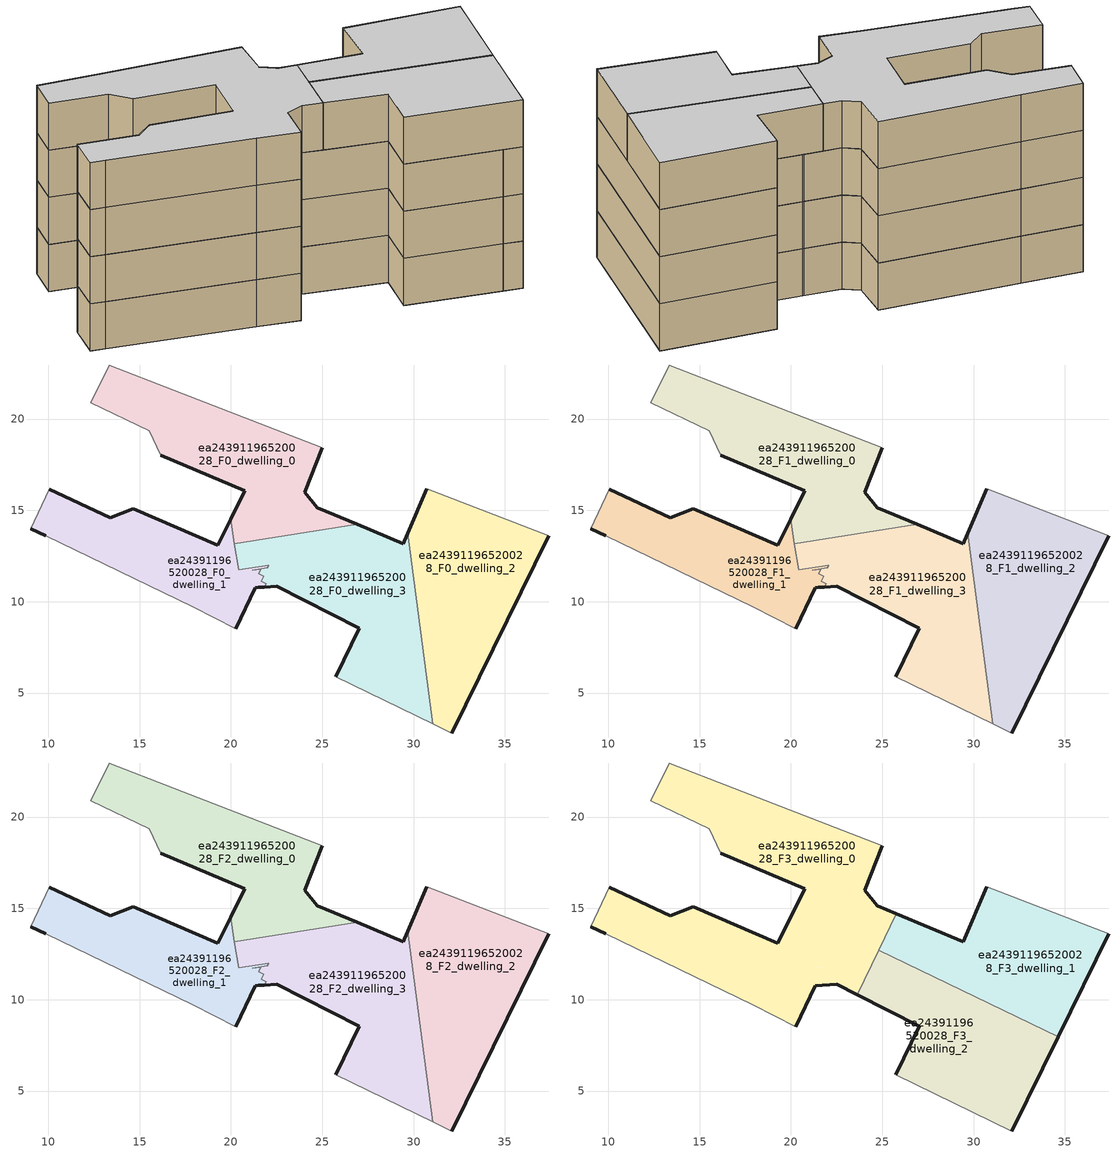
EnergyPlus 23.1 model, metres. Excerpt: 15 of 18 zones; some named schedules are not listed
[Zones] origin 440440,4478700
ea24391196520028_F0_dwelling_0
 floor ground (EU_floor_Construction): 26.91,14.24 24.73,15.16 24.04,16.01 25,18.44 16.88,21.57 13.35,22.96 12.32,20.91 15.52,19.37 16.16,18.01 20.76,16.08 19.98,14.5 20.19,13.18 z0
 wall outside (EU_wall_Construction): 19.98,14.5 20.76,16.08 16.16,18.01 / 25,18.44 24.04,16.01 24.73,15.16 26.91,14.24 z0:3
 wall adiabatic (EU_wall_Construction): 16.16,18.01 15.52,19.37 12.32,20.91 13.35,22.96 16.88,21.57 25,18.44 z0:3
 wall to ea24391196520028_F0_dwelling_3 (EU_wall_Construction): 26.91,14.24 20.19,13.18 z0:3
 wall to ea24391196520028_F0_dwelling_1 (EU_wall_Construction): 20.19,13.18 19.98,14.5 z0:3
ea24391196520028_F0_dwelling_1
 floor ground (EU_floor_Construction): 20.26,8.53 21.32,10.77 21.49,10.78 21.75,10.8 21.84,10.8 21.93,10.99 21.66,11.12 21.79,11.4 21.52,11.53 21.64,11.79 21.17,11.71 22,11.85 22.08,12.01 20.42,11.75 19.98,14.5 19.29,13.09 14.65,15.08 13.38,14.6 10.06,16.16 9.05,14 9.86,13.6 17.9,9.72 z0
 wall outside (EU_wall_Construction): 21.84,10.8 21.75,10.8 21.49,10.78 21.32,10.77 20.26,8.53 / 9.86,13.6 9.05,14 / 10.06,16.16 13.38,14.6 14.65,15.08 19.29,13.09 19.98,14.5 z0:3
 wall adiabatic (EU_wall_Construction): 20.26,8.53 17.9,9.72 9.86,13.6 / 9.05,14 10.06,16.16 z0:3
 wall to ea24391196520028_F0_dwelling_3 (EU_wall_Construction): 20.19,13.18 20.42,11.75 22.08,12.01 22,11.85 21.17,11.71 21.64,11.79 21.52,11.53 21.79,11.4 21.66,11.12 21.93,10.99 21.84,10.8 z0:3
ea24391196520028_F0_dwelling_2
 floor ground (EU_floor_Construction): 32.11,2.81 37.4,13.6 30.74,16.2 29.68,13.75 31.06,3.32 z0
 wall outside (EU_wall_Construction): 37.4,13.6 32.11,2.81 / 29.68,13.75 30.74,16.2 z0:3
 wall adiabatic (EU_wall_Construction): 30.74,16.2 37.4,13.6 / 32.11,2.81 31.06,3.32 z0:3
 wall to ea24391196520028_F0_dwelling_3 (EU_wall_Construction): 31.06,3.32 29.68,13.75 z0:3
ea24391196520028_F0_dwelling_3
 floor ground (EU_floor_Construction): 31.06,3.32 29.68,13.75 29.49,13.3 29.43,13.17 26.91,14.24 20.19,13.18 20.42,11.75 22.08,12.01 22,11.85 21.17,11.71 21.64,11.79 21.52,11.53 21.79,11.4 21.66,11.12 21.93,10.99 21.84,10.8 22.51,10.86 27.04,8.53 25.73,5.9 z0
 wall outside (EU_wall_Construction): 26.91,14.24 29.43,13.17 29.49,13.3 29.68,13.75 / 25.73,5.9 27.04,8.53 22.51,10.86 21.84,10.8 z0:3
 wall adiabatic (EU_wall_Construction): 31.06,3.32 25.73,5.9 z0:3
ea24391196520028_F1_dwelling_0
 floor to ea24391196520028_F0_dwelling_0 (EU_floor_Construction): 26.91,14.24 24.73,15.16 24.04,16.01 25,18.44 16.88,21.57 13.35,22.96 12.32,20.91 15.52,19.37 16.16,18.01 20.76,16.08 19.98,14.5 20.19,13.18 z3
 wall outside (EU_wall_Construction): 19.98,14.5 20.76,16.08 16.16,18.01 / 25,18.44 24.04,16.01 24.73,15.16 26.91,14.24 z3:6
 wall adiabatic (EU_wall_Construction): 16.16,18.01 15.52,19.37 12.32,20.91 13.35,22.96 16.88,21.57 25,18.44 z3:6
 wall to ea24391196520028_F1_dwelling_3 (EU_wall_Construction): 26.91,14.24 20.19,13.18 z3:6
 wall to ea24391196520028_F1_dwelling_1 (EU_wall_Construction): 20.19,13.18 19.98,14.5 z3:6
ea24391196520028_F1_dwelling_1
 floor to ea24391196520028_F0_dwelling_1 (EU_floor_Construction): 20.26,8.53 21.32,10.77 21.49,10.78 21.75,10.8 21.84,10.8 21.93,10.99 21.66,11.12 21.79,11.4 21.52,11.53 21.64,11.79 21.17,11.71 22,11.85 22.08,12.01 20.42,11.75 19.98,14.5 19.29,13.09 14.65,15.08 13.38,14.6 10.06,16.16 9.05,14 9.86,13.6 17.9,9.72 z3
 wall outside (EU_wall_Construction): 21.84,10.8 21.75,10.8 21.49,10.78 21.32,10.77 20.26,8.53 / 9.86,13.6 9.05,14 / 10.06,16.16 13.38,14.6 14.65,15.08 19.29,13.09 19.98,14.5 z3:6
 wall adiabatic (EU_wall_Construction): 20.26,8.53 17.9,9.72 9.86,13.6 / 9.05,14 10.06,16.16 z3:6
 wall to ea24391196520028_F1_dwelling_3 (EU_wall_Construction): 20.19,13.18 20.42,11.75 22.08,12.01 22,11.85 21.17,11.71 21.64,11.79 21.52,11.53 21.79,11.4 21.66,11.12 21.93,10.99 21.84,10.8 z3:6
ea24391196520028_F1_dwelling_2
 floor to ea24391196520028_F0_dwelling_2 (EU_floor_Construction): 32.11,2.81 37.4,13.6 30.74,16.2 29.68,13.75 31.06,3.32 z3
 wall outside (EU_wall_Construction): 37.4,13.6 32.11,2.81 / 29.68,13.75 30.74,16.2 z3:6
 wall adiabatic (EU_wall_Construction): 30.74,16.2 37.4,13.6 / 32.11,2.81 31.06,3.32 z3:6
 wall to ea24391196520028_F1_dwelling_3 (EU_wall_Construction): 31.06,3.32 29.68,13.75 z3:6
ea24391196520028_F1_dwelling_3
 floor to ea24391196520028_F0_dwelling_3 (EU_floor_Construction): 31.06,3.32 29.68,13.75 29.49,13.3 29.43,13.17 26.91,14.24 20.19,13.18 20.42,11.75 22.08,12.01 22,11.85 21.17,11.71 21.64,11.79 21.52,11.53 21.79,11.4 21.66,11.12 21.93,10.99 21.84,10.8 22.51,10.86 27.04,8.53 25.73,5.9 z3
 wall outside (EU_wall_Construction): 26.91,14.24 29.43,13.17 29.49,13.3 29.68,13.75 / 25.73,5.9 27.04,8.53 22.51,10.86 21.84,10.8 z3:6
 wall adiabatic (EU_wall_Construction): 31.06,3.32 25.73,5.9 z3:6
ea24391196520028_F2_dwelling_0
 floor to ea24391196520028_F1_dwelling_0 (EU_floor_Construction): 26.91,14.24 24.73,15.16 24.04,16.01 25,18.44 16.88,21.57 13.35,22.96 12.32,20.91 15.52,19.37 16.16,18.01 20.76,16.08 19.98,14.5 20.19,13.18 z6
 wall outside (EU_wall_Construction): 19.98,14.5 20.76,16.08 16.16,18.01 / 25,18.44 24.04,16.01 24.73,15.16 26.91,14.24 z6:9
 wall adiabatic (EU_wall_Construction): 16.16,18.01 15.52,19.37 12.32,20.91 13.35,22.96 16.88,21.57 25,18.44 z6:9
 wall to ea24391196520028_F2_dwelling_3 (EU_wall_Construction): 26.91,14.24 20.19,13.18 z6:9
 wall to ea24391196520028_F2_dwelling_1 (EU_wall_Construction): 20.19,13.18 19.98,14.5 z6:9
ea24391196520028_F2_dwelling_1
 floor to ea24391196520028_F1_dwelling_1 (EU_floor_Construction): 20.26,8.53 21.32,10.77 21.49,10.78 21.75,10.8 21.84,10.8 21.93,10.99 21.66,11.12 21.79,11.4 21.52,11.53 21.64,11.79 21.17,11.71 22,11.85 22.08,12.01 20.42,11.75 19.98,14.5 19.29,13.09 14.65,15.08 13.38,14.6 10.06,16.16 9.05,14 9.86,13.6 17.9,9.72 z6
 wall outside (EU_wall_Construction): 21.84,10.8 21.75,10.8 21.49,10.78 21.32,10.77 20.26,8.53 / 9.86,13.6 9.05,14 / 10.06,16.16 13.38,14.6 14.65,15.08 19.29,13.09 19.98,14.5 z6:9
 wall adiabatic (EU_wall_Construction): 20.26,8.53 17.9,9.72 9.86,13.6 / 9.05,14 10.06,16.16 z6:9
 wall to ea24391196520028_F2_dwelling_3 (EU_wall_Construction): 20.19,13.18 20.42,11.75 22.08,12.01 22,11.85 21.17,11.71 21.64,11.79 21.52,11.53 21.79,11.4 21.66,11.12 21.93,10.99 21.84,10.8 z6:9
ea24391196520028_F2_dwelling_2
 floor to ea24391196520028_F1_dwelling_2 (EU_floor_Construction): 32.11,2.81 37.4,13.6 30.74,16.2 29.68,13.75 31.06,3.32 z6
 wall outside (EU_wall_Construction): 37.4,13.6 32.11,2.81 / 29.68,13.75 30.74,16.2 z6:9
 wall adiabatic (EU_wall_Construction): 30.74,16.2 37.4,13.6 / 32.11,2.81 31.06,3.32 z6:9
 wall to ea24391196520028_F2_dwelling_3 (EU_wall_Construction): 31.06,3.32 29.68,13.75 z6:9
ea24391196520028_F2_dwelling_3
 floor to ea24391196520028_F1_dwelling_3 (EU_floor_Construction): 31.06,3.32 29.68,13.75 29.49,13.3 29.43,13.17 26.91,14.24 20.19,13.18 20.42,11.75 22.08,12.01 22,11.85 21.17,11.71 21.64,11.79 21.52,11.53 21.79,11.4 21.66,11.12 21.93,10.99 21.84,10.8 22.51,10.86 27.04,8.53 25.73,5.9 z6
 wall outside (EU_wall_Construction): 26.91,14.24 29.43,13.17 29.49,13.3 29.68,13.75 / 25.73,5.9 27.04,8.53 22.51,10.86 21.84,10.8 z6:9
 wall adiabatic (EU_wall_Construction): 31.06,3.32 25.73,5.9 z6:9
ea24391196520028_F3_dwelling_0
 floor to ea24391196520028_F2_dwelling_0 (EU_floor_Construction): 25.42,14 25.77,14.72 24.73,15.16 24.04,16.01 25,18.44 16.88,21.57 13.35,22.96 12.32,20.91 15.52,19.37 16.16,18.01 20.76,16.08 19.98,14.5 20.19,13.18 z9
 floor to ea24391196520028_F2_dwelling_1 (EU_floor_Construction): 20.26,8.53 21.32,10.77 21.49,10.78 21.52,10.78 21.84,10.81 21.93,10.99 21.66,11.12 21.79,11.4 21.52,11.53 21.64,11.79 21.17,11.71 22,11.85 22.08,12.01 20.42,11.75 19.98,14.5 19.29,13.09 14.65,15.08 13.38,14.6 10.06,16.16 9.05,14 9.86,13.6 17.9,9.72 z9
 floor to ea24391196520028_F2_dwelling_3 (EU_floor_Construction): 23.63,10.28 25.42,14 20.19,13.18 20.42,11.75 22.08,12.01 22,11.85 21.43,11.76 21.64,11.79 21.52,11.53 21.79,11.4 21.66,11.12 21.93,10.99 21.84,10.81 22.51,10.86 z9
 wall outside (EU_wall_Construction): 9.86,13.6 9.05,14 / 10.06,16.16 13.38,14.6 14.65,15.08 19.29,13.09 20.76,16.08 16.16,18.01 / 25,18.44 24.04,16.01 24.73,15.16 25.77,14.72 / 23.63,10.28 22.51,10.86 21.32,10.77 20.26,8.53 z9:12
 wall adiabatic (EU_wall_Construction): 20.26,8.53 17.9,9.72 9.86,13.6 / 9.05,14 10.06,16.16 / 16.16,18.01 15.52,19.37 12.32,20.91 13.35,22.96 16.88,21.57 25,18.44 z9:12
 wall to ea24391196520028_F3_dwelling_2 (EU_wall_Construction): 24.8,12.72 23.63,10.28 z9:12
 wall to ea24391196520028_F3_dwelling_1 (EU_wall_Construction): 25.77,14.72 24.8,12.72 z9:12
 ceiling to ea24391196520028_F4_dwelling_0 (EU_floor_Construction): 25,18.44 24.04,16.01 24.73,15.16 25.77,14.72 23.63,10.28 22.51,10.86 21.32,10.77 20.26,8.53 17.9,9.72 9.86,13.6 9.05,14 10.06,16.16 13.38,14.6 14.65,15.08 19.29,13.09 20.76,16.08 16.16,18.01 15.52,19.37 12.32,20.91 13.35,22.96 16.88,21.57 z12
ea24391196520028_F3_dwelling_1
 floor to ea24391196520028_F2_dwelling_2 (EU_floor_Construction): 34.64,7.97 37.4,13.6 30.74,16.2 29.68,13.75 30.16,10.13 z9
 floor to ea24391196520028_F2_dwelling_0 (EU_floor_Construction): 26.91,14.23 25.77,14.72 25.42,14 z9
 floor to ea24391196520028_F2_dwelling_3 (EU_floor_Construction): 30.16,10.13 29.68,13.75 29.49,13.3 29.43,13.17 26.91,14.23 25.42,14 24.8,12.72 z9
 wall outside (EU_wall_Construction): 37.4,13.6 34.64,7.97 / 25.77,14.72 29.43,13.17 30.74,16.2 z9:12
 wall adiabatic (EU_wall_Construction): 30.74,16.2 37.4,13.6 z9:12
 wall to ea24391196520028_F3_dwelling_2 (EU_wall_Construction): 34.64,7.97 24.8,12.72 z9:12
 ceiling to ea24391196520028_F4_dwelling_1 (EU_floor_Construction): 37.4,13.6 34.64,7.97 24.8,12.72 25.77,14.72 29.43,13.17 30.74,16.2 z12
ea24391196520028_F3_dwelling_2
 floor to ea24391196520028_F2_dwelling_3 (EU_floor_Construction): 31.06,3.32 30.16,10.13 24.8,12.72 23.63,10.28 27.04,8.53 25.73,5.9 z9
 floor to ea24391196520028_F2_dwelling_2 (EU_floor_Construction): 32.11,2.81 34.64,7.97 30.16,10.13 31.06,3.32 z9
 wall outside (EU_wall_Construction): 34.64,7.97 32.11,2.81 / 25.73,5.9 27.04,8.53 23.63,10.28 z9:12
 wall adiabatic (EU_wall_Construction): 32.11,2.81 25.73,5.9 z9:12
 ceiling to ea24391196520028_F4_dwelling_2 (EU_floor_Construction): 34.64,7.97 32.11,2.81 25.73,5.9 27.04,8.53 23.63,10.28 24.8,12.72 z12
[Building]
EU S2 Campaign: North Axis=0; Terrain=City; Solar Distribution=FullExterior
[Site:Location]
Madrid: Latitude=40.5; Longitude=-3.5; Time Zone=1; Elevation=609
[SizingPeriod:WeatherFileDays]
AnnualSizingPeriod: Begin Month=1; Begin Day of Month=1; End Month=12; End Day of Month=31; Day of Week for Start Day=Monday; Use Weather File Daylight Saving Period=No; Use Weather File Rain and Snow Indicators=No
[MATERIAL]
EU_InternalMass_Material: Roughness=MediumRough; Thickness=0.1; Conductivity=1; Density=1800; Specific Heat=900; Thermal Absorptance=0.9; Solar Absorptance=0.7; Visible Absorptance=0.7
[MATERIAL:NOMASS] Roughness=MediumRough; Thermal Absorptance=0.9; Solar Absorptance=0.7; Visible Absorptance=0.7
Name | Thermal Resistance
EU_wall_NoMass | 0.459673
EU_floor_NoMass | 0.788942
[CONSTRUCTION]
EU_wall_Construction: EU_wall_NoMass
EU_floor_Construction: EU_floor_NoMass
EU_InternalMass_Construction: EU_InternalMass_Material
[ZONE] Type=1; Multiplier=1; Ceiling Height=autocalculate; Floor Area=autocalculate; Part of Total Floor Area=Yes
Name | Volume
ea24391196520028_F0_dwelling_0; ea24391196520028_F1_dwelling_0; ea24391196520028_F2_dwelling_0 | 155.935
ea24391196520028_F3_dwelling_0 | 307.222
ea24391196520028_F0_dwelling_1; ea24391196520028_F1_dwelling_1; ea24391196520028_F2_dwelling_1 | 120.861
ea24391196520028_F3_dwelling_1 | 153.607
ea24391196520028_F0_dwelling_2; ea24391196520028_F1_dwelling_2; ea24391196520028_F2_dwelling_2 | 169.932
ea24391196520028_F3_dwelling_2 | 153.624
ea24391196520028_F0_dwelling_3; ea24391196520028_F1_dwelling_3; ea24391196520028_F2_dwelling_3 | 167.723
[INTERNALMASS] Construction=EU_InternalMass_Construction
Name | Zone or ZoneList | Surface Area
ea24391196520028_F0_dwelling_0_EU_InternalMass | ea24391196520028_F0_dwelling_0 | 51.9777
ea24391196520028_F0_dwelling_1_EU_InternalMass | ea24391196520028_F0_dwelling_1 | 40.2866
ea24391196520028_F0_dwelling_2_EU_InternalMass | ea24391196520028_F0_dwelling_2 | 56.6427
ea24391196520028_F0_dwelling_3_EU_InternalMass | ea24391196520028_F0_dwelling_3 | 55.9093
ea24391196520028_F1_dwelling_0_EU_InternalMass | ea24391196520028_F1_dwelling_0 | 51.9777
ea24391196520028_F1_dwelling_1_EU_InternalMass | ea24391196520028_F1_dwelling_1 | 40.2866
ea24391196520028_F1_dwelling_2_EU_InternalMass | ea24391196520028_F1_dwelling_2 | 56.6427
ea24391196520028_F1_dwelling_3_EU_InternalMass | ea24391196520028_F1_dwelling_3 | 55.9093
ea24391196520028_F2_dwelling_0_EU_InternalMass | ea24391196520028_F2_dwelling_0 | 51.9777
ea24391196520028_F2_dwelling_1_EU_InternalMass | ea24391196520028_F2_dwelling_1 | 40.2866
ea24391196520028_F2_dwelling_2_EU_InternalMass | ea24391196520028_F2_dwelling_2 | 56.6427
ea24391196520028_F2_dwelling_3_EU_InternalMass | ea24391196520028_F2_dwelling_3 | 55.9093
ea24391196520028_F3_dwelling_0_EU_InternalMass | ea24391196520028_F3_dwelling_0 | 102.41
ea24391196520028_F3_dwelling_1_EU_InternalMass | ea24391196520028_F3_dwelling_1 | 51.2026
ea24391196520028_F3_dwelling_2_EU_InternalMass | ea24391196520028_F3_dwelling_2 | 51.2083
[OTHEREQUIPMENT] Fuel Type=Electricity; Design Level Calculation Method=Watts/Area; Power per Zone Floor Area=1; Fraction Latent=0; Fraction Radiant=0; Fraction Lost=0; Carbon Dioxide Generation Rate=0; EndUse Subcategory=EU_Step8_InternalGains
Name | Zone or ZoneList or Space or SpaceList | Schedule
EU_Step8_InternalGain_ea24391196520028_F0_dwelling_0_f000 | ea24391196520028_F0_dwelling_0 | EU_Step8_GainSchedule_ea24391196520028_F0_dwelling_0_f000
EU_Step8_InternalGain_ea24391196520028_F0_dwelling_1_f000 | ea24391196520028_F0_dwelling_1 | EU_Step8_GainSchedule_ea24391196520028_F0_dwelling_1_f000
EU_Step8_InternalGain_ea24391196520028_F0_dwelling_2_f000 | ea24391196520028_F0_dwelling_2 | EU_Step8_GainSchedule_ea24391196520028_F0_dwelling_2_f000
EU_Step8_InternalGain_ea24391196520028_F0_dwelling_3_f000 | ea24391196520028_F0_dwelling_3 | EU_Step8_GainSchedule_ea24391196520028_F0_dwelling_3_f000
EU_Step8_InternalGain_ea24391196520028_F1_dwelling_0_f000 | ea24391196520028_F1_dwelling_0 | EU_Step8_GainSchedule_ea24391196520028_F1_dwelling_0_f000
EU_Step8_InternalGain_ea24391196520028_F1_dwelling_1_f000 | ea24391196520028_F1_dwelling_1 | EU_Step8_GainSchedule_ea24391196520028_F1_dwelling_1_f000
EU_Step8_InternalGain_ea24391196520028_F1_dwelling_2_f000 | ea24391196520028_F1_dwelling_2 | EU_Step8_GainSchedule_ea24391196520028_F1_dwelling_2_f000
EU_Step8_InternalGain_ea24391196520028_F1_dwelling_3_f000 | ea24391196520028_F1_dwelling_3 | EU_Step8_GainSchedule_ea24391196520028_F1_dwelling_3_f000
EU_Step8_InternalGain_ea24391196520028_F2_dwelling_0_f000 | ea24391196520028_F2_dwelling_0 | EU_Step8_GainSchedule_ea24391196520028_F2_dwelling_0_f000
EU_Step8_InternalGain_ea24391196520028_F2_dwelling_1_f000 | ea24391196520028_F2_dwelling_1 | EU_Step8_GainSchedule_ea24391196520028_F2_dwelling_1_f000
EU_Step8_InternalGain_ea24391196520028_F2_dwelling_2_f000 | ea24391196520028_F2_dwelling_2 | EU_Step8_GainSchedule_ea24391196520028_F2_dwelling_2_f000
EU_Step8_InternalGain_ea24391196520028_F2_dwelling_3_f000 | ea24391196520028_F2_dwelling_3 | EU_Step8_GainSchedule_ea24391196520028_F2_dwelling_3_f000
EU_Step8_InternalGain_ea24391196520028_F3_dwelling_0_f000 | ea24391196520028_F3_dwelling_0 | EU_Step8_GainSchedule_ea24391196520028_F3_dwelling_0_f000
EU_Step8_InternalGain_ea24391196520028_F3_dwelling_1_f000 | ea24391196520028_F3_dwelling_1 | EU_Step8_GainSchedule_ea24391196520028_F3_dwelling_1_f000
EU_Step8_InternalGain_ea24391196520028_F3_dwelling_2_f000 | ea24391196520028_F3_dwelling_2 | EU_Step8_GainSchedule_ea24391196520028_F3_dwelling_2_f000
[ZONEVENTILATION:DESIGNFLOWRATE] Schedule=EU_AlwaysOn; Design Flow Rate Calculation Method=AirChanges/Hour; Air Changes per Hour=0.719161; Ventilation Type=Natural; Fan Pressure Rise=0; Fan Total Efficiency=1; Constant Term Coefficient=1; Temperature Term Coefficient=0; Velocity Term Coefficient=0; Velocity Squared Term Coefficient=0; Minimum Indoor Temperature=-100; Maximum Indoor Temperature=100; Delta Temperature=-100; Minimum Outdoor Temperature=-100; Maximum Outdoor Temperature=100; Maximum Wind Speed=40
Name | Zone or ZoneList or Space or SpaceList
EU_ConstantAir_ea24391196520028_F0_dwelling_0 | ea24391196520028_F0_dwelling_0
EU_ConstantAir_ea24391196520028_F0_dwelling_1 | ea24391196520028_F0_dwelling_1
EU_ConstantAir_ea24391196520028_F0_dwelling_2 | ea24391196520028_F0_dwelling_2
EU_ConstantAir_ea24391196520028_F0_dwelling_3 | ea24391196520028_F0_dwelling_3
EU_ConstantAir_ea24391196520028_F1_dwelling_0 | ea24391196520028_F1_dwelling_0
EU_ConstantAir_ea24391196520028_F1_dwelling_1 | ea24391196520028_F1_dwelling_1
EU_ConstantAir_ea24391196520028_F1_dwelling_2 | ea24391196520028_F1_dwelling_2
EU_ConstantAir_ea24391196520028_F1_dwelling_3 | ea24391196520028_F1_dwelling_3
EU_ConstantAir_ea24391196520028_F2_dwelling_0 | ea24391196520028_F2_dwelling_0
EU_ConstantAir_ea24391196520028_F2_dwelling_1 | ea24391196520028_F2_dwelling_1
EU_ConstantAir_ea24391196520028_F2_dwelling_2 | ea24391196520028_F2_dwelling_2
EU_ConstantAir_ea24391196520028_F2_dwelling_3 | ea24391196520028_F2_dwelling_3
EU_ConstantAir_ea24391196520028_F3_dwelling_0 | ea24391196520028_F3_dwelling_0
EU_ConstantAir_ea24391196520028_F3_dwelling_1 | ea24391196520028_F3_dwelling_1
EU_ConstantAir_ea24391196520028_F3_dwelling_2 | ea24391196520028_F3_dwelling_2
[HVACTEMPLATE:THERMOSTAT] Constant Heating Setpoint=20; Constant Cooling Setpoint=50
EU_HeatOnly_ea24391196520028_F0_dwelling_0; EU_HeatOnly_ea24391196520028_F0_dwelling_1; EU_HeatOnly_ea24391196520028_F0_dwelling_2; EU_HeatOnly_ea24391196520028_F0_dwelling_3; EU_HeatOnly_ea24391196520028_F1_dwelling_0; EU_HeatOnly_ea24391196520028_F1_dwelling_1; EU_HeatOnly_ea24391196520028_F1_dwelling_2; EU_HeatOnly_ea24391196520028_F1_dwelling_3; EU_HeatOnly_ea24391196520028_F2_dwelling_0; EU_HeatOnly_ea24391196520028_F2_dwelling_1; EU_HeatOnly_ea24391196520028_F2_dwelling_2; EU_HeatOnly_ea24391196520028_F2_dwelling_3; EU_HeatOnly_ea24391196520028_F3_dwelling_0; EU_HeatOnly_ea24391196520028_F3_dwelling_1; EU_HeatOnly_ea24391196520028_F3_dwelling_2; EU_HeatOnly_ea24391196520028_F4_dwelling_0; EU_HeatOnly_ea24391196520028_F4_dwelling_1; EU_HeatOnly_ea24391196520028_F4_dwelling_2
